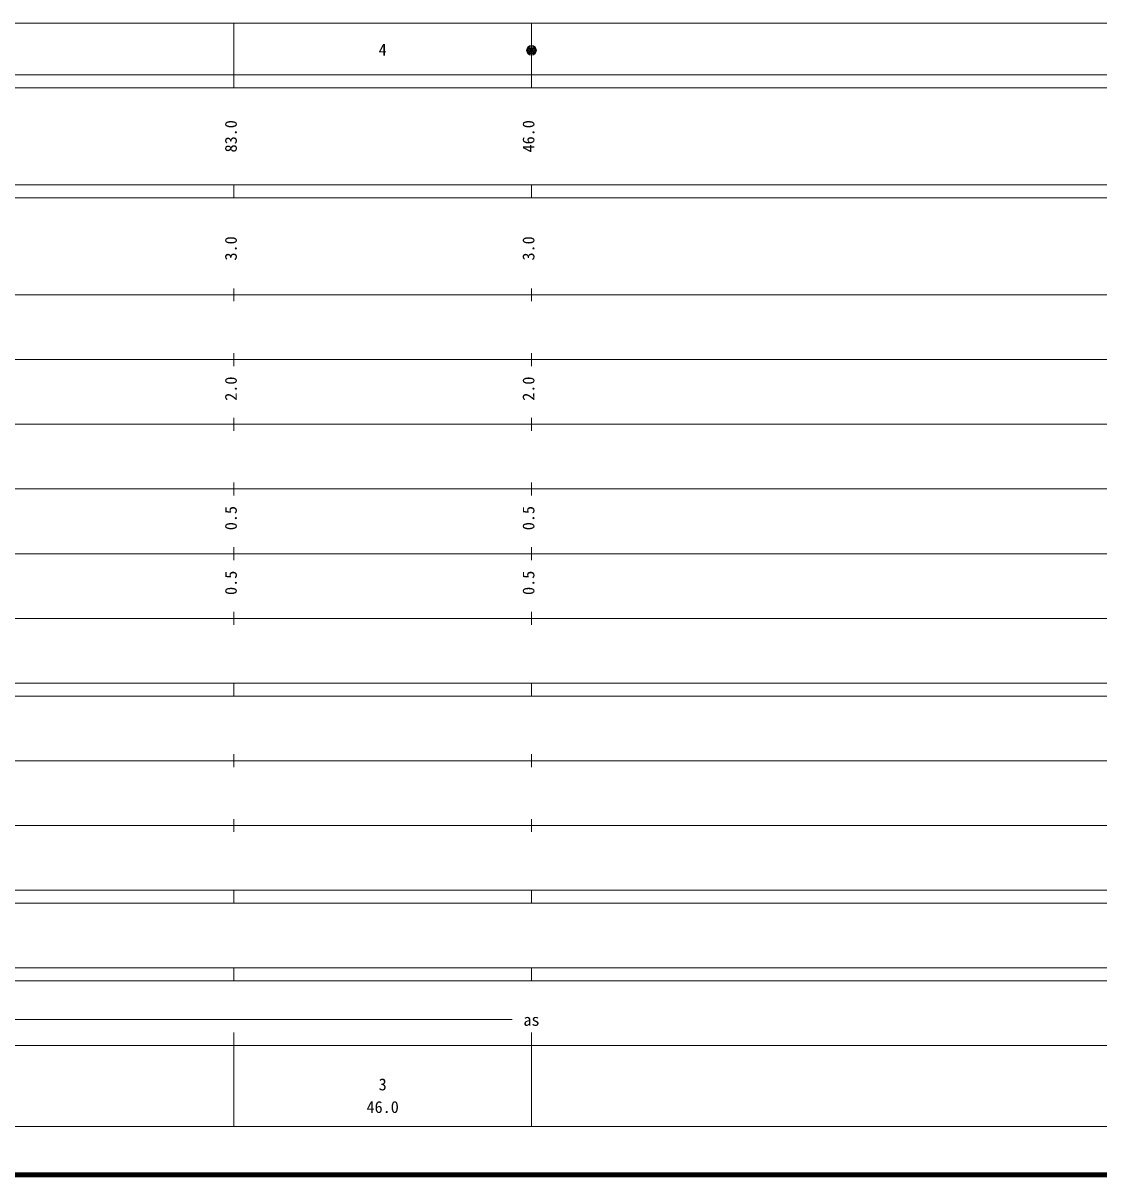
# Model space of a CAD drawing. Units: millimetres on the paper, enlarged 1000 times. Extents: x 40000 to 680000, y 20000 to 380000.
# Drawn here: x 235411 to 401711, y 20000 to 198000 of the extents above; entities that cross this region are included whole.
import ezdxf
from ezdxf.enums import TextEntityAlignment as Align

# ---------------------------------------------------------------- set-up
doc = ezdxf.new("R2010")
doc.units = ezdxf.units.MM
doc.header["$LTSCALE"] = 1000
doc.header["$PDMODE"] = 32
doc.header["$PDSIZE"] = 500
doc.layers.add('M-TTL', color=2, linetype='Continuous', lineweight=140)
doc.layers.add('M-TTL-BAND', color=7, linetype='Continuous', lineweight=13)
doc.styles.add('ＭＳ ゴシック', font='')
doc.styles.get('ＭＳ ゴシック').set_extended_font_data('MS Gothic')

msp = doc.modelspace()

# ---------------------------------------------------------------- linework, layer by layer
at = {"layer": 'M-TTL'}
msp.add_line((40000, 20000), (680000, 20000), dxfattribs=at)
at = {"layer": 'M-TTL-BAND'}
for p, q in [((68000, 198000), (579000, 198000)), ((268000, 188000), (268000, 198000)), ((314000, 188000), (314000, 198000)), ((40000, 190000), (579000, 190000)), ((40000, 188000), (579000, 188000)), ((40000, 173000), (579000, 173000)), ((268000, 171000), (268000, 173000)), ((314000, 171000), (314000, 173000)), ((40000, 171000), (579000, 171000)), ((268000, 155000), (268000, 157000)), ((314000, 155000), (314000, 157000)), ((40000, 156000), (579000, 156000)), ((46000, 146000), (579000, 146000)), ((268000, 145000), (268000, 147000)), ((314000, 145000), (314000, 147000)), ((52000, 136000), (579000, 136000)), ((268000, 135000), (268000, 137000)), ((314000, 135000), (314000, 137000)), ((268000, 125000), (268000, 127000)), ((314000, 125000), (314000, 127000)), ((46000, 126000), (579000, 126000)), ((52000, 116000), (579000, 116000)), ((268000, 115000), (268000, 117000)), ((314000, 115000), (314000, 117000)), ((268000, 105000), (268000, 107000)), ((314000, 105000), (314000, 107000)), ((46000, 106000), (579000, 106000)), ((40000, 96000), (579000, 96000)), ((268000, 94000), (268000, 96000)), ((314000, 94000), (314000, 96000)), ((40000, 94000), (579000, 94000)), ((49000, 84000), (579000, 84000)), ((268000, 83000), (268000, 85000)), ((314000, 83000), (314000, 85000)), ((268000, 73000), (268000, 75000)), ((314000, 73000), (314000, 75000)), ((40000, 74000), (579000, 74000)), ((40000, 64000), (579000, 64000)), ((268000, 62000), (268000, 64000)), ((314000, 62000), (314000, 64000)), ((40000, 62000), (579000, 62000)), ((40000, 52000), (579000, 52000)), ((268000, 50000), (268000, 52000)), ((314000, 50000), (314000, 52000)), ((40000, 50000), (579000, 50000)), ((71000, 44000), (311000, 44000)), ((268000, 27500), (268000, 42000)), ((314000, 27500), (314000, 42000)), ((40000, 40000), (579000, 40000)), ((68000, 27500), (579000, 27500))]:
    msp.add_line(p, q, dxfattribs=at)
for radius in [750, 600, 450, 300, 150, 20]:
    msp.add_circle((314000, 193775), radius, dxfattribs=at)
msp.add_point((314000, 193775), dxfattribs=at)

# ---------------------------------------------------------------- texts
at = {"layer": 'M-TTL-BAND', "style": 'ＭＳ ゴシック'}
for s, p in [('4', (291000, 192405)), ('as', (314000, 42500)), ('3', (291000, 32523)), ('46.0', (291000, 29033))]:
    msp.add_text(s, height=1833, dxfattribs=at).set_placement(p, align=Align.BOTTOM_CENTER)
for s, p in [('83.0', (269000, 180500)), ('46.0', (315000, 180500)), ('3.0', (269000, 163174)), ('3.0', (315000, 163174)), ('2.0', (269000, 141500)), ('2.0', (315000, 141500)), ('0.5', (269000, 121500)), ('0.5', (315000, 121500)), ('0.5', (269000, 111500)), ('0.5', (315000, 111500))]:
    msp.add_text(s, height=1833, rotation=90, dxfattribs=at).set_placement(p, align=Align.BOTTOM_CENTER)

doc.saveas('drawing.dxf')
